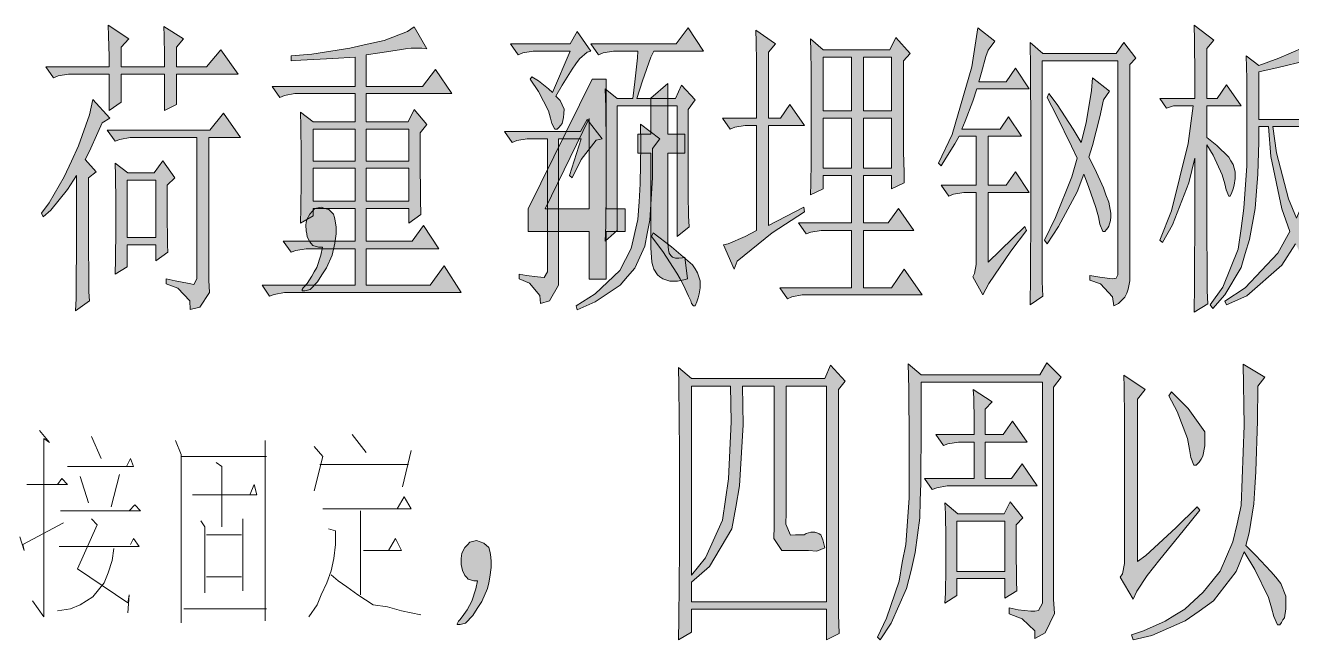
# Model space of a CAD drawing. Header units: millimetres. Extents: x 0 to 414, y 0 to 292.
# Drawn here: x 78.97 to 96.87, y 87.64 to 96.33 of the extents above; entities that cross this region are included whole.
import ezdxf

# ---------------------------------------------------------------- set-up
doc = ezdxf.new("R2010")
doc.units = ezdxf.units.MM

msp = doc.modelspace()

# ---------------------------------------------------------------- hatches: boundary and pattern name
h = msp.add_hatch(color=0)
h.dxf.hatch_style = 2
h.paths.add_polyline_path([(80.158167, 95.119472), (80.158167, 95.634528), (79.66075, 95.634528), (79.583139, 95.634528), (79.4385, 95.609833), (79.371472, 95.585139), (79.265639, 95.740361), (80.158167, 95.740361), (80.158167, 95.885), (80.151111, 96.177806), (80.144056, 96.325972), (80.436861, 96.135472), (80.3275, 96.015528), (80.3275, 95.740361), (80.941333, 95.740361), (80.941333, 95.895583), (80.937806, 96.177806), (80.93075, 96.308333), (81.209444, 96.135472), (81.110667, 96.015528), (81.110667, 95.740361), (81.534, 95.740361), (81.738611, 95.98025), (81.982028, 95.634528), (81.110667, 95.634528), (81.110667, 95.204139), (80.941333, 95.119472), (80.941333, 95.634528), (80.3275, 95.634528), (80.3275, 95.239417)])
h = msp.add_hatch(color=0)
h.paths.add_polyline_path([(82.863972, 93.528444), (82.8675, 93.736583), (82.874556, 94.131694), (82.874556, 94.322194), (82.874556, 94.512694), (82.8675, 94.90075), (82.863972, 95.098306), (83.043889, 94.960722), (83.636556, 94.960722), (83.636556, 95.359361), (82.863972, 95.359361), (82.782833, 95.359361), (82.638194, 95.331139), (82.571167, 95.306444), (82.465333, 95.461667), (83.636556, 95.461667), (83.636556, 95.874417), (83.322583, 95.856778), (82.8675, 95.832083), (82.729917, 95.825028), (82.729917, 95.892056), (83.02625, 95.91675), (83.562472, 96.001417), (83.805889, 96.057861), (84.045778, 96.110778), (84.377389, 96.237778), (84.469111, 96.304806), (84.649028, 95.994361), (84.578472, 96.004944), (84.426778, 96.004944), (84.349167, 95.994361), (84.2645, 95.98025), (83.985806, 95.934389), (83.791778, 95.909694), (83.791778, 95.461667), (84.589056, 95.461667), (84.7725, 95.701556), (85.001806, 95.359361), (83.791778, 95.359361), (83.791778, 94.960722), (84.384444, 94.960722), (84.469111, 95.133583), (84.649028, 94.925444), (84.553778, 94.8055), (84.553778, 94.442139), (84.560833, 93.863583), (84.564361, 93.648389), (84.395028, 93.528444), (84.395028, 93.736583), (83.791778, 93.736583), (83.791778, 93.270917), (84.444417, 93.270917), (84.603167, 93.493167), (84.818361, 93.165083), (83.791778, 93.165083), (83.791778, 92.650028), (84.698417, 92.650028), (84.892444, 92.925194), (85.132333, 92.547722), (82.719333, 92.547722), (82.638194, 92.547722), (82.493556, 92.5195), (82.426528, 92.494806), (82.320694, 92.650028), (83.636556, 92.650028), (83.636556, 93.165083), (83.019194, 93.165083), (82.941583, 93.165083), (82.796944, 93.140389), (82.729917, 93.115694), (82.620556, 93.270917), (83.636556, 93.270917), (83.636556, 93.736583), (83.043889, 93.736583), (83.043889, 93.63075)])
h.paths.add_polyline_path([(83.791778, 94.304556), (83.791778, 93.838889), (84.395028, 93.838889), (84.395028, 94.304556)])
h.paths.add_polyline_path([(83.043889, 94.304556), (83.043889, 93.838889), (83.636556, 93.838889), (83.636556, 94.304556)])
h.paths.add_polyline_path([(83.791778, 94.858417), (83.791778, 94.406861), (84.395028, 94.406861), (84.395028, 94.858417)])
h.paths.add_polyline_path([(83.043889, 94.858417), (83.043889, 94.406861), (83.636556, 94.406861), (83.636556, 94.858417)])
h = msp.add_hatch(color=0)
h.dxf.hatch_style = 2
h.paths.add_polyline_path([(95.673333, 94.636167), (95.673333, 93.69425), (95.680389, 92.572417), (95.687444, 92.388972), (95.493417, 92.269028), (95.500472, 92.657083), (95.504, 93.747167), (95.504, 94.445667), (95.419333, 94.099944), (95.190028, 93.50375), (95.045389, 93.253278), (95.010111, 93.288556), (95.172389, 93.701306), (95.40875, 94.653806), (95.482833, 95.1865), (95.204139, 95.1865), (95.105361, 95.15475), (95.010111, 95.292333), (95.504, 95.292333), (95.504, 95.602778), (95.500472, 96.117833), (95.493417, 96.325972), (95.772111, 96.117833), (95.673333, 95.997889), (95.673333, 95.292333), (95.817972, 95.292333), (95.952028, 95.482833), (96.156639, 95.1865), (95.673333, 95.1865), (95.673333, 94.738472), (95.814444, 94.625583), (95.983778, 94.463306), (96.012, 94.410389), (96.04375, 94.357472), (96.071972, 94.255167), (96.071972, 94.20225), (96.071972, 94.159917), (96.057861, 94.064667), (96.04375, 94.015278), (96.026111, 93.962361), (96.004944, 93.909444), (95.983778, 93.909444), (95.944972, 93.997639), (95.927333, 94.082306), (95.892056, 94.212833), (95.765056, 94.488)])
h = msp.add_hatch(color=0)
h.dxf.hatch_style = 2
h.paths.add_polyline_path([(85.830833, 96.064917), (86.6775, 96.064917), (86.77275, 96.237778), (86.966778, 95.962611), (86.913861, 95.944972), (86.808028, 95.85325), (86.755111, 95.779167), (86.705722, 95.705083), (86.561083, 95.479306), (86.472889, 95.324083), (86.532861, 95.260583), (86.589306, 95.140639), (86.585778, 95.080667), (86.58225, 95.020694), (86.561083, 94.936028), (86.539917, 94.907806), (86.51875, 94.883111), (86.490528, 94.858417), (86.458778, 94.858417), (86.416444, 94.936028), (86.398806, 95.013639), (86.370583, 95.115944), (86.225944, 95.391111), (86.109528, 95.563972), (86.134222, 95.59925), (86.225944, 95.539278), (86.370583, 95.426389), (86.4235, 95.373472), (86.6775, 95.962611), (86.229472, 95.962611), (86.151861, 95.962611), (86.007222, 95.934389), (85.940194, 95.909694)])
h = msp.add_hatch(color=0)
h.dxf.hatch_style = 2
h.paths.add_polyline_path([(87.171389, 93.270917), (87.178444, 93.493167), (87.1855, 94.015278), (87.1855, 94.315139), (87.1855, 94.611472), (87.178444, 95.168861), (87.171389, 95.426389), (87.340722, 95.288806), (87.559444, 95.288806), (87.587667, 95.528694), (87.626472, 95.867361), (87.63, 95.962611), (87.365417, 95.962611), (87.287806, 95.962611), (87.143167, 95.934389), (87.076139, 95.909694), (86.966778, 96.064917), (88.173278, 96.064917), (88.342611, 96.290694), (88.561333, 95.962611), (87.859306, 95.962611), (87.816972, 95.874417), (87.697028, 95.539278), (87.619417, 95.288806), (88.162694, 95.288806), (88.247361, 95.479306), (88.441389, 95.271167), (88.342611, 95.133583), (88.342611, 94.082306), (88.342611, 93.934139), (88.349667, 93.63075), (88.356722, 93.475528), (88.187389, 93.337944), (88.187389, 95.1865), (87.340722, 95.1865), (87.340722, 93.426139)])
h = msp.add_hatch(color=0)
h.dxf.hatch_style = 2
h.paths.add_polyline_path([(89.478556, 93.496694), (89.975972, 93.754222), (89.986556, 93.687194), (89.527944, 93.390861), (89.034056, 92.988694), (88.99525, 92.875806), (88.840028, 93.221528), (88.910583, 93.235639), (89.146944, 93.341472), (89.309222, 93.426139), (89.309222, 94.911333), (89.224556, 94.911333), (89.146944, 94.911333), (89.002306, 94.883111), (88.935278, 94.858417), (88.825917, 95.013639), (89.309222, 95.013639), (89.309222, 95.687444), (89.309222, 95.807389), (89.305694, 96.093139), (89.298639, 96.255417), (89.577333, 96.064917), (89.478556, 95.944972), (89.478556, 95.013639), (89.647889, 95.013639), (89.781944, 95.204139), (89.986556, 94.911333), (89.478556, 94.911333)])
h = msp.add_hatch(color=0)
h.paths.add_polyline_path([(91.387083, 95.825028), (91.387083, 94.685556), (91.387083, 94.537389), (91.394139, 94.244583), (91.397667, 94.099944), (91.21775, 94.01175), (91.21775, 94.20225), (90.819111, 94.20225), (90.819111, 93.531972), (91.168361, 93.531972), (91.316528, 93.736583), (91.531722, 93.426139), (90.819111, 93.426139), (90.819111, 92.61475), (91.21775, 92.61475), (91.397667, 92.875806), (91.651667, 92.512444), (90.035944, 92.512444), (89.954806, 92.512444), (89.810167, 92.48775), (89.746667, 92.459528), (89.637306, 92.61475), (90.649778, 92.61475), (90.649778, 93.426139), (90.300528, 93.426139), (90.222917, 93.426139), (90.078278, 93.401444), (90.01125, 93.37675), (89.901889, 93.531972), (90.649778, 93.531972), (90.649778, 94.20225), (90.251139, 94.20225), (90.251139, 94.01175), (90.071222, 93.927083), (90.078278, 94.089361), (90.081806, 94.39275), (90.081806, 94.530333), (90.081806, 95.581611), (90.081806, 95.687444), (90.078278, 95.962611), (90.071222, 96.135472), (90.251139, 95.98025), (91.193056, 95.98025), (91.277722, 96.153111), (91.482333, 95.927333)])
h.paths.add_polyline_path([(90.251139, 95.874417), (90.251139, 95.115944), (90.649778, 95.115944), (90.649778, 95.874417)])
h.paths.add_polyline_path([(90.819111, 95.874417), (90.819111, 95.115944), (91.21775, 95.115944), (91.21775, 95.874417)])
h.paths.add_polyline_path([(90.819111, 95.013639), (90.819111, 94.304556), (91.21775, 94.304556), (91.21775, 95.013639)])
h.paths.add_polyline_path([(90.251139, 95.013639), (90.251139, 94.304556), (90.649778, 94.304556), (90.649778, 95.013639)])
h = msp.add_hatch(color=0)
h.dxf.hatch_style = 2
h.paths.add_polyline_path([(92.583, 92.978111), (93.101583, 93.479056), (93.126278, 93.426139), (92.904028, 93.133333), (92.593583, 92.674722), (92.508917, 92.512444), (92.364278, 92.769972), (92.388972, 92.815833), (92.413667, 92.942833), (92.413667, 93.031028), (92.413667, 93.962361), (92.318417, 93.962361), (92.237278, 93.962361), (92.092639, 93.937667), (92.025611, 93.909444), (91.919778, 94.064667), (92.413667, 94.064667), (92.413667, 94.756111), (92.173778, 94.756111), (92.110278, 94.650278), (91.986806, 94.445667), (91.919778, 94.339833), (91.880972, 94.375111), (92.075, 94.780806), (92.353694, 95.736833), (92.438361, 96.290694), (92.67825, 96.100194), (92.583, 95.976722), (92.55125, 95.885), (92.48775, 95.659222), (92.448944, 95.528694), (92.837, 95.528694), (92.971056, 95.719194), (93.161556, 95.426389), (92.42425, 95.426389), (92.364278, 95.253528), (92.258444, 94.971306), (92.209056, 94.858417), (92.752333, 94.858417), (92.872278, 95.031278), (93.052194, 94.756111), (92.583, 94.756111), (92.583, 94.064667), (92.837, 94.064667), (92.971056, 94.255167), (93.161556, 93.962361), (92.583, 93.962361)])
h = msp.add_hatch(color=0)
h.paths.add_polyline_path([(97.461917, 94.8055), (97.359611, 94.332778), (97.140889, 93.634278), (97.028, 93.4085), (97.197333, 93.098056), (97.595972, 92.71), (97.825278, 92.632389), (97.825278, 92.561833), (97.715917, 92.554778), (97.588917, 92.448944), (97.571278, 92.353694), (97.401944, 92.477167), (97.080917, 92.914611), (96.929222, 93.235639), (96.731667, 92.93225), (96.241306, 92.501861), (95.952028, 92.371333), (95.927333, 92.42425), (96.216611, 92.61475), (96.675222, 93.105111), (96.844556, 93.4085), (96.731667, 93.729528), (96.579972, 94.470361), (96.544694, 94.893694), (96.410639, 94.893694), (96.410639, 94.6785), (96.393, 94.219889), (96.375361, 93.98), (96.357722, 93.736583), (96.276583, 93.295611), (96.216611, 93.098056), (96.156639, 92.9005), (95.927333, 92.512444), (95.758, 92.321944), (95.722722, 92.371333), (95.899111, 92.621806), (96.114306, 93.161556), (96.156639, 93.450833), (96.198972, 93.740111), (96.241306, 94.336306), (96.241306, 94.643222), (96.241306, 94.950139), (96.237778, 95.574556), (96.230722, 95.895583), (96.410639, 95.758), (96.689333, 95.860306), (97.042111, 96.012), (97.116194, 96.057861), (97.193806, 96.10725), (97.327861, 96.206028), (97.387833, 96.255417), (97.571278, 95.930861), (97.497194, 95.930861), (97.310222, 95.895583), (97.197333, 95.860306), (97.073861, 95.825028), (96.682278, 95.729778), (96.410639, 95.669806), (96.410639, 94.996), (97.282, 94.996), (97.401944, 95.168861), (97.581861, 94.911333)])
h.paths.add_polyline_path([(96.604667, 94.893694), (96.657583, 94.523278), (96.826917, 93.874167), (96.943333, 93.599), (97.052694, 93.860056), (97.222028, 94.505639), (97.282, 94.893694)])
h = msp.add_hatch(color=0)
h.dxf.hatch_style = 2
h.paths.add_polyline_path([(93.175667, 92.374861), (93.179194, 92.780556), (93.18625, 93.729528), (93.18625, 94.272806), (93.18625, 94.816083), (93.179194, 95.722722), (93.175667, 96.082556), (93.355583, 95.927333), (94.39275, 95.927333), (94.502111, 96.082556), (94.671444, 95.860306), (94.586778, 95.772111), (94.586778, 92.769972), (94.586778, 92.71), (94.562083, 92.593583), (94.540917, 92.537139), (94.516222, 92.480694), (94.4245, 92.3925), (94.357472, 92.357222), (94.339833, 92.48775), (94.1705, 92.667667), (94.018806, 92.720583), (94.018806, 92.787611), (94.163444, 92.762917), (94.336306, 92.74175), (94.364528, 92.745278), (94.39275, 92.748806), (94.417444, 92.798194), (94.417444, 92.840528), (94.417444, 95.825028), (93.345, 95.825028), (93.345, 93.062778), (93.345, 92.985167), (93.348528, 92.702944), (93.355583, 92.494806)])
h = msp.add_hatch(color=0)
h.dxf.hatch_style = 2
h.paths.add_polyline_path([(93.44025, 95.359361), (93.556667, 95.204139), (93.785972, 94.858417), (93.898861, 94.667917), (93.965889, 94.946611), (94.0435, 95.401694), (94.057611, 95.585139), (94.2975, 95.394639), (94.212833, 95.271167), (94.159917, 95.031278), (94.057611, 94.625583), (94.008222, 94.463306), (94.092889, 94.2975), (94.212833, 94.029389), (94.248111, 93.927083), (94.286917, 93.824778), (94.318667, 93.669556), (94.315139, 93.616639), (94.311611, 93.563722), (94.290444, 93.486111), (94.272806, 93.461417), (94.255167, 93.436722), (94.230472, 93.4085), (94.205778, 93.4085), (94.163444, 93.514333), (94.142278, 93.616639), (94.103472, 93.747167), (94.001167, 94.047028), (93.934139, 94.219889), (93.838889, 93.969417), (93.577833, 93.479056), (93.415556, 93.235639), (93.380278, 93.288556), (93.5355, 93.606056), (93.764806, 94.184611), (93.838889, 94.445667), (93.761278, 94.618528), (93.549611, 95.048917), (93.415556, 95.306444)])
h = msp.add_hatch(color=0)
h.paths.add_polyline_path([(86.942083, 92.734694), (86.942083, 93.412028), (86.081306, 93.412028), (86.081306, 93.729528), (86.987944, 95.563972), (87.1855, 95.563972), (87.1855, 93.729528), (87.453611, 93.729528), (87.453611, 93.412028), (87.1855, 93.412028), (87.1855, 92.734694)])
h.paths.add_polyline_path([(86.942083, 93.729528), (86.942083, 95.006583), (86.321194, 93.729528)])
h = msp.add_hatch(color=0)
h.dxf.hatch_style = 2
h.paths.add_polyline_path([(88.29675, 93.045139), (88.335556, 92.738222), (88.282639, 92.724111), (88.190917, 92.706472), (88.148583, 92.706472), (88.085083, 92.706472), (87.982778, 92.738222), (87.943972, 92.766444), (87.908694, 92.798194), (87.855778, 92.875806), (87.841667, 92.925194), (87.827556, 92.974583), (87.813444, 93.179194), (87.813444, 93.337944), (87.813444, 94.51975), (87.633528, 94.51975), (87.633528, 94.787861), (87.813444, 94.787861), (87.813444, 95.295861), (88.056861, 95.504), (88.056861, 94.787861), (88.29675, 94.787861), (88.29675, 94.51975), (88.056861, 94.51975), (88.056861, 93.316778), (88.056861, 93.242694), (88.063917, 93.147444), (88.067444, 93.126278), (88.0745, 93.105111), (88.095667, 93.069833), (88.109778, 93.05925), (88.123889, 93.045139), (88.166222, 93.034556), (88.194444, 93.034556), (88.212083, 93.034556), (88.265, 93.038083)])
h = msp.add_hatch(color=0)
h.dxf.hatch_style = 2
h.paths.add_polyline_path([(79.974722, 94.255167), (79.868889, 94.1705), (79.868889, 93.426139), (79.872417, 92.554778), (79.879472, 92.427778), (79.685444, 92.290194), (79.6925, 92.463056), (79.699556, 93.419083), (79.699556, 94.20225), (79.572556, 94.004694), (79.336194, 93.711889), (79.226833, 93.616639), (79.202139, 93.669556), (79.3115, 93.814194), (79.523167, 94.181083), (79.625472, 94.403333), (79.727778, 94.622056), (79.879472, 95.0595), (79.928861, 95.274694), (80.16875, 95.013639), (80.059389, 94.946611), (79.999417, 94.809028), (79.879472, 94.547972), (79.8195, 94.428028)])
h = msp.add_hatch(color=0)
h.dxf.hatch_style = 2
h.paths.add_polyline_path([(80.966028, 92.738222), (81.093028, 92.71), (81.265889, 92.67825), (81.31175, 92.667667), (81.357611, 92.660611), (81.399944, 92.738222), (81.399944, 92.822889), (81.399944, 94.738472), (80.532111, 94.738472), (80.4545, 94.738472), (80.309861, 94.71025), (80.242833, 94.685556), (80.133472, 94.840778), (81.583389, 94.840778), (81.777417, 95.084194), (82.017306, 94.738472), (81.569278, 94.738472), (81.569278, 92.720583), (81.576333, 92.547722), (81.442278, 92.339583), (81.304694, 92.307833), (81.297639, 92.427778), (81.128306, 92.607694), (80.966028, 92.667667)])
h = msp.add_hatch(color=0)
h.dxf.hatch_style = 2
h.paths.add_polyline_path([(85.954306, 92.80525), (86.060139, 92.787611), (86.215361, 92.766444), (86.261222, 92.762917), (86.307083, 92.759389), (86.352944, 92.840528), (86.352944, 92.925194), (86.352944, 94.720833), (86.144806, 94.720833), (86.067194, 94.720833), (85.922556, 94.696139), (85.855528, 94.667917), (85.746167, 94.823139), (86.822139, 94.823139), (86.917389, 94.996), (87.125528, 94.720833), (87.040861, 94.703194), (86.829194, 94.428028), (86.702194, 94.1705), (86.666917, 94.20225), (86.832722, 94.720833), (86.508167, 94.720833), (86.508167, 92.840528), (86.508167, 92.650028), (86.381167, 92.427778), (86.254167, 92.3925), (86.247111, 92.505389), (86.098944, 92.67825), (85.954306, 92.738222)])
h = msp.add_hatch(color=0)
h.dxf.hatch_style = 2
h.paths.add_polyline_path([(87.943972, 94.720833), (87.838139, 94.58325), (87.838139, 94.1705), (87.799333, 93.570778), (87.764056, 93.383806), (87.728778, 93.200361), (87.587667, 92.893444), (87.485361, 92.7735), (87.383056, 92.650028), (87.02675, 92.417194), (86.77275, 92.304306), (86.762167, 92.357222), (87.02675, 92.530083), (87.376, 92.858167), (87.457139, 93.013389), (87.538278, 93.168611), (87.633528, 93.577833), (87.651167, 93.831833), (87.665278, 94.085833), (87.672333, 94.636167), (87.668806, 94.928972)])
h = msp.add_hatch(color=0)
h.paths.add_polyline_path([(80.242833, 92.80525), (80.249889, 93.020444), (80.253417, 93.436722), (80.253417, 93.634278), (80.253417, 93.831833), (80.249889, 94.20225), (80.242833, 94.375111), (80.42275, 94.237528), (80.796694, 94.237528), (80.916639, 94.410389), (81.085972, 94.1705), (80.980139, 94.064667), (80.980139, 93.69425), (80.983667, 93.221528), (80.990722, 93.115694), (80.821389, 92.99575), (80.821389, 93.221528), (80.412167, 93.221528), (80.412167, 92.911083)])
h.paths.add_polyline_path([(80.412167, 94.135222), (80.412167, 93.323833), (80.821389, 93.323833), (80.821389, 94.135222)])
h = msp.add_hatch(color=0)
h.dxf.hatch_style = 2
h.paths.add_polyline_path([(83.058, 92.840528), (83.093278, 92.9005), (83.149722, 93.073361), (83.174417, 93.18625), (83.117972, 93.18625), (83.040361, 93.210944), (83.015667, 93.239167), (82.9945, 93.263861), (82.959222, 93.334417), (82.952167, 93.37675), (82.941583, 93.419083), (82.938056, 93.500222), (82.945111, 93.539028), (82.952167, 93.577833), (82.9945, 93.655444), (83.029778, 93.69425), (83.065056, 93.733056), (83.156778, 93.754222), (83.209694, 93.736583), (83.266139, 93.718944), (83.329639, 93.655444), (83.34375, 93.609583), (83.354333, 93.560194), (83.368444, 93.472), (83.368444, 93.426139), (83.368444, 93.37675), (83.350806, 93.242694), (83.329639, 93.158028), (83.312, 93.076889), (83.230861, 92.896972), (83.167361, 92.798194), (83.103861, 92.695889), (83.001556, 92.590056), (82.96275, 92.579472), (82.923944, 92.572417), (82.885139, 92.572417), (82.885139, 92.590056), (82.902778, 92.61475), (82.920417, 92.632389), (82.955694, 92.674722), (83.02625, 92.780556)])
h = msp.add_hatch(color=0)
h.dxf.hatch_style = 2
h.paths.add_polyline_path([(87.848722, 93.390861), (88.109778, 93.193306), (88.406111, 92.939306), (88.441389, 92.882861), (88.476667, 92.826417), (88.511944, 92.71), (88.511944, 92.650028), (88.511944, 92.61475), (88.497833, 92.526556), (88.483722, 92.470111), (88.466083, 92.413667), (88.441389, 92.357222), (88.427278, 92.357222), (88.416694, 92.357222), (88.392, 92.3925), (88.381417, 92.427778), (88.349667, 92.494806), (88.275583, 92.650028), (88.229722, 92.738222), (88.183861, 92.822889), (87.982778, 93.126278), (87.824028, 93.341472)])
h = msp.add_hatch(color=0)
h.paths.add_polyline_path([(90.466333, 88.430806), (90.466333, 88.346139), (90.469861, 87.993361), (90.476917, 87.72525), (90.297, 87.637056), (90.297, 88.067444), (88.388472, 88.067444), (88.388472, 87.742889), (88.205028, 87.637056), (88.212083, 87.929861), (88.219139, 88.914111), (88.219139, 89.605556), (88.219139, 90.293472), (88.212083, 91.235389), (88.205028, 91.485861), (88.388472, 91.330639), (90.272306, 91.330639), (90.356972, 91.521139), (90.561583, 91.295361), (90.466333, 91.175417)])
h.paths.add_polyline_path([(89.111667, 91.224806), (89.118722, 90.674472), (89.069333, 89.813694), (89.016417, 89.510306), (88.959972, 89.203389), (88.646, 88.670694), (88.388472, 88.448444), (88.388472, 88.173278), (90.297, 88.173278), (90.297, 91.224806), (89.729028, 91.224806), (89.729028, 89.432694), (89.721972, 89.270417), (89.789, 89.115194), (89.859556, 89.12225), (89.983028, 89.12225), (90.01125, 89.139889), (90.078278, 89.157528), (90.113556, 89.157528), (90.131194, 89.157528), (90.173528, 89.143417), (90.194694, 89.132833), (90.215861, 89.118722), (90.247611, 89.048167), (90.258194, 88.991722), (90.272306, 88.935278), (90.162944, 88.889417), (90.043, 88.896472), (89.789, 88.896472), (89.669056, 88.896472), (89.552639, 89.069333), (89.559694, 89.242194), (89.559694, 91.224806)])
h.paths.add_polyline_path([(88.388472, 91.224806), (88.388472, 88.55075), (88.586028, 88.794167), (88.829444, 89.326861), (88.871778, 89.619667), (88.914111, 89.912472), (88.949389, 90.716806), (88.942333, 91.224806)])
h = msp.add_hatch(color=0)
h.dxf.hatch_style = 2
h.paths.add_polyline_path([(91.020194, 87.672333), (91.147194, 87.940444), (91.323583, 88.466083), (91.369444, 88.727139), (91.418833, 88.984667), (91.468222, 89.640833), (91.468222, 90.035944), (91.468222, 90.434583), (91.461167, 91.186), (91.454111, 91.538778), (91.637556, 91.383556), (93.31325, 91.383556), (93.412028, 91.552889), (93.616639, 91.348278), (93.507278, 91.207167), (93.507278, 88.208556), (93.521389, 88.007472), (93.387333, 87.732306), (93.242694, 87.654694), (93.242694, 87.760528), (93.062778, 87.933389), (92.879333, 88.000417), (92.879333, 88.088611), (93.006333, 88.060389), (93.18625, 88.039222), (93.242694, 88.04275), (93.295611, 88.049806), (93.352056, 88.155639), (93.352056, 88.257944), (93.352056, 91.277722), (91.637556, 91.277722), (91.637556, 90.685056), (91.6305, 89.845444), (91.623444, 89.605556), (91.616389, 89.362139), (91.552889, 88.86825), (91.492917, 88.61425), (91.429417, 88.36025), (91.214222, 87.869889), (91.055472, 87.637056)])
h = msp.add_hatch(color=0)
h.dxf.hatch_style = 2
h.paths.add_polyline_path([(96.188389, 91.53525), (96.491778, 91.348278), (96.393, 91.224806), (96.389472, 90.734444), (96.368306, 90.014778), (96.350667, 89.785472), (96.336556, 89.556167), (96.273056, 89.146944), (96.223667, 88.967028), (96.364778, 88.829444), (96.576444, 88.603667), (96.647, 88.519), (96.721083, 88.430806), (96.791639, 88.254417), (96.791639, 88.166222), (96.791639, 88.0745), (96.770472, 87.9475), (96.749306, 87.91575), (96.728139, 87.880472), (96.703444, 87.845194), (96.671694, 87.845194), (96.618778, 87.965139), (96.587028, 88.088611), (96.544694, 88.23325), (96.350667, 88.631889), (96.2025, 88.878833), (96.086083, 88.603667), (95.768583, 88.187389), (95.5675, 88.04275), (95.366417, 87.901639), (94.897222, 87.697028), (94.632639, 87.637056), (94.607944, 87.707611), (94.777278, 87.760528), (95.084194, 87.898111), (95.221778, 87.982778), (95.362889, 88.070972), (95.620417, 88.307333), (95.743889, 88.459028), (95.863833, 88.607194), (96.040222, 89.019944), (96.100194, 89.277472), (96.156639, 89.535), (96.2025, 90.667417)])
h = msp.add_hatch(color=0)
h.dxf.hatch_style = 2
h.paths.add_polyline_path([(94.692611, 88.74125), (94.812556, 88.829444), (95.235889, 89.2175), (95.53575, 89.517361), (95.574556, 89.467972), (95.338194, 89.175167), (95.010111, 88.769472), (94.921917, 88.656583), (94.830194, 88.543694), (94.685556, 88.321444), (94.632639, 88.208556), (94.449194, 88.519), (94.480944, 88.568389), (94.509167, 88.716556), (94.509167, 88.811806), (94.509167, 90.51925), (94.509167, 90.776778), (94.505639, 91.210694), (94.498583, 91.380028), (94.801972, 91.175417), (94.692611, 91.037833)])
h = msp.add_hatch(color=0)
h.dxf.hatch_style = 2
h.paths.add_polyline_path([(92.385444, 90.536889), (92.385444, 90.734444), (92.378389, 91.055472), (92.371333, 91.175417), (92.639444, 91.002556), (92.540667, 90.896722), (92.540667, 90.536889), (92.794667, 90.536889), (92.928722, 90.727389), (93.133333, 90.431056), (92.540667, 90.431056), (92.540667, 89.916), (92.914611, 89.916), (93.062778, 90.124139), (93.277972, 89.813694), (92.082056, 89.813694), (92.004444, 89.813694), (91.859806, 89.785472), (91.792778, 89.760778), (91.683417, 89.916), (92.385444, 89.916), (92.385444, 90.431056), (92.240806, 90.431056), (92.163194, 90.431056), (92.015028, 90.406361), (91.951528, 90.381667), (91.842167, 90.536889)])
h = msp.add_hatch(color=0)
h.dxf.hatch_style = 2
h.paths.add_polyline_path([(95.175917, 91.140139), (95.40875, 90.907306), (95.645111, 90.575694), (95.645111, 90.476917), (95.645111, 90.378139), (95.616889, 90.2335), (95.592194, 90.191167), (95.563972, 90.148833), (95.525167, 90.1065), (95.511056, 90.1065), (95.489889, 90.1065), (95.447556, 90.215861), (95.429917, 90.32875), (95.398167, 90.483972), (95.253528, 90.864972), (95.137111, 91.087222)])
h = msp.add_hatch(color=0)
h.paths.add_polyline_path([(91.972694, 88.155639), (91.97975, 88.293222), (91.986806, 88.642472), (91.986806, 88.854139), (91.986806, 89.065806), (91.97975, 89.422111), (91.972694, 89.570278), (92.156139, 89.415056), (92.808778, 89.415056), (92.893444, 89.587917), (93.073361, 89.362139), (92.978111, 89.259833), (92.978111, 88.93175), (92.981639, 88.466083), (92.988694, 88.3285), (92.819361, 88.226194), (92.819361, 88.501361), (92.142028, 88.501361), (92.142028, 88.261472)])
h.paths.add_polyline_path([(92.142028, 89.31275), (92.142028, 88.603667), (92.819361, 88.603667), (92.819361, 89.31275)])
h = msp.add_hatch(color=0)
h.dxf.hatch_style = 2
h.paths.add_polyline_path([(85.252278, 88.120361), (85.284028, 88.183861), (85.340472, 88.356722), (85.365167, 88.469611), (85.31225, 88.469611), (85.234639, 88.494306), (85.209944, 88.519), (85.18525, 88.543694), (85.1535, 88.61425), (85.142917, 88.656583), (85.135861, 88.698917), (85.132333, 88.783583), (85.139389, 88.822389), (85.142917, 88.861194), (85.18525, 88.938806), (85.224056, 88.977611), (85.259333, 89.016417), (85.351056, 89.037583), (85.403972, 89.019944), (85.456889, 89.002306), (85.523917, 88.938806), (85.538028, 88.889417), (85.548611, 88.843556), (85.559194, 88.751833), (85.559194, 88.7095), (85.559194, 88.656583), (85.541556, 88.522528), (85.523917, 88.441389), (85.506278, 88.36025), (85.425139, 88.176806), (85.361639, 88.078028), (85.298139, 87.97925), (85.195833, 87.869889), (85.157028, 87.862833), (85.118222, 87.85225), (85.079417, 87.85225), (85.079417, 87.862833), (85.097056, 87.898111), (85.114694, 87.91575), (85.149972, 87.958083), (85.220528, 88.060389)])

# ---------------------------------------------------------------- linework, layer by layer
at = {"color": 0, "lineweight": 0}
for points in [[(80.158167, 95.119472), (80.158167, 95.634528), (79.66075, 95.634528), (79.583139, 95.634528), (79.4385, 95.609833), (79.371472, 95.585139), (79.265639, 95.740361), (80.158167, 95.740361), (80.158167, 95.885), (80.151111, 96.177806), (80.144056, 96.325972), (80.436861, 96.135472), (80.3275, 96.015528), (80.3275, 95.740361), (80.941333, 95.740361), (80.941333, 95.895583), (80.937806, 96.177806), (80.93075, 96.308333), (81.209444, 96.135472), (81.110667, 96.015528), (81.110667, 95.740361), (81.534, 95.740361), (81.738611, 95.98025), (81.982028, 95.634528), (81.110667, 95.634528), (81.110667, 95.204139), (80.941333, 95.119472), (80.941333, 95.634528), (80.3275, 95.634528), (80.3275, 95.239417)], [(82.863972, 93.528444), (82.8675, 93.736583), (82.874556, 94.131694), (82.874556, 94.322194), (82.874556, 94.512694), (82.8675, 94.90075), (82.863972, 95.098306), (83.043889, 94.960722), (83.636556, 94.960722), (83.636556, 95.359361), (82.863972, 95.359361), (82.782833, 95.359361), (82.638194, 95.331139), (82.571167, 95.306444), (82.465333, 95.461667), (83.636556, 95.461667), (83.636556, 95.874417), (83.322583, 95.856778), (82.8675, 95.832083), (82.729917, 95.825028), (82.729917, 95.892056), (83.02625, 95.91675), (83.562472, 96.001417), (83.805889, 96.057861), (84.045778, 96.110778), (84.377389, 96.237778), (84.469111, 96.304806), (84.649028, 95.994361), (84.578472, 96.004944), (84.426778, 96.004944), (84.349167, 95.994361), (84.2645, 95.98025), (83.985806, 95.934389), (83.791778, 95.909694), (83.791778, 95.461667), (84.589056, 95.461667), (84.7725, 95.701556), (85.001806, 95.359361), (83.791778, 95.359361), (83.791778, 94.960722), (84.384444, 94.960722), (84.469111, 95.133583), (84.649028, 94.925444), (84.553778, 94.8055), (84.553778, 94.442139), (84.560833, 93.863583), (84.564361, 93.648389), (84.395028, 93.528444), (84.395028, 93.736583), (83.791778, 93.736583), (83.791778, 93.270917), (84.444417, 93.270917), (84.603167, 93.493167), (84.818361, 93.165083), (83.791778, 93.165083), (83.791778, 92.650028), (84.698417, 92.650028), (84.892444, 92.925194), (85.132333, 92.547722), (82.719333, 92.547722), (82.638194, 92.547722), (82.493556, 92.5195), (82.426528, 92.494806), (82.320694, 92.650028), (83.636556, 92.650028), (83.636556, 93.165083), (83.019194, 93.165083), (82.941583, 93.165083), (82.796944, 93.140389), (82.729917, 93.115694), (82.620556, 93.270917), (83.636556, 93.270917), (83.636556, 93.736583), (83.043889, 93.736583), (83.043889, 93.63075)], [(95.673333, 94.636167), (95.673333, 93.69425), (95.680389, 92.572417), (95.687444, 92.388972), (95.493417, 92.269028), (95.500472, 92.657083), (95.504, 93.747167), (95.504, 94.445667), (95.419333, 94.099944), (95.190028, 93.50375), (95.045389, 93.253278), (95.010111, 93.288556), (95.172389, 93.701306), (95.40875, 94.653806), (95.482833, 95.1865), (95.204139, 95.1865), (95.105361, 95.15475), (95.010111, 95.292333), (95.504, 95.292333), (95.504, 95.602778), (95.500472, 96.117833), (95.493417, 96.325972), (95.772111, 96.117833), (95.673333, 95.997889), (95.673333, 95.292333), (95.817972, 95.292333), (95.952028, 95.482833), (96.156639, 95.1865), (95.673333, 95.1865), (95.673333, 94.738472), (95.814444, 94.625583), (95.983778, 94.463306), (96.012, 94.410389), (96.04375, 94.357472), (96.071972, 94.255167), (96.071972, 94.20225), (96.071972, 94.159917), (96.057861, 94.064667), (96.04375, 94.015278), (96.026111, 93.962361), (96.004944, 93.909444), (95.983778, 93.909444), (95.944972, 93.997639), (95.927333, 94.082306), (95.892056, 94.212833), (95.765056, 94.488)], [(85.830833, 96.064917), (86.6775, 96.064917), (86.77275, 96.237778), (86.966778, 95.962611), (86.913861, 95.944972), (86.808028, 95.85325), (86.755111, 95.779167), (86.705722, 95.705083), (86.561083, 95.479306), (86.472889, 95.324083), (86.532861, 95.260583), (86.589306, 95.140639), (86.585778, 95.080667), (86.58225, 95.020694), (86.561083, 94.936028), (86.539917, 94.907806), (86.51875, 94.883111), (86.490528, 94.858417), (86.458778, 94.858417), (86.416444, 94.936028), (86.398806, 95.013639), (86.370583, 95.115944), (86.225944, 95.391111), (86.109528, 95.563972), (86.134222, 95.59925), (86.225944, 95.539278), (86.370583, 95.426389), (86.4235, 95.373472), (86.6775, 95.962611), (86.229472, 95.962611), (86.151861, 95.962611), (86.007222, 95.934389), (85.940194, 95.909694)], [(87.171389, 93.270917), (87.178444, 93.493167), (87.1855, 94.015278), (87.1855, 94.315139), (87.1855, 94.611472), (87.178444, 95.168861), (87.171389, 95.426389), (87.340722, 95.288806), (87.559444, 95.288806), (87.587667, 95.528694), (87.626472, 95.867361), (87.63, 95.962611), (87.365417, 95.962611), (87.287806, 95.962611), (87.143167, 95.934389), (87.076139, 95.909694), (86.966778, 96.064917), (88.173278, 96.064917), (88.342611, 96.290694), (88.561333, 95.962611), (87.859306, 95.962611), (87.816972, 95.874417), (87.697028, 95.539278), (87.619417, 95.288806), (88.162694, 95.288806), (88.247361, 95.479306), (88.441389, 95.271167), (88.342611, 95.133583), (88.342611, 94.082306), (88.342611, 93.934139), (88.349667, 93.63075), (88.356722, 93.475528), (88.187389, 93.337944), (88.187389, 95.1865), (87.340722, 95.1865), (87.340722, 93.426139)], [(89.478556, 93.496694), (89.975972, 93.754222), (89.986556, 93.687194), (89.527944, 93.390861), (89.034056, 92.988694), (88.99525, 92.875806), (88.840028, 93.221528), (88.910583, 93.235639), (89.146944, 93.341472), (89.309222, 93.426139), (89.309222, 94.911333), (89.224556, 94.911333), (89.146944, 94.911333), (89.002306, 94.883111), (88.935278, 94.858417), (88.825917, 95.013639), (89.309222, 95.013639), (89.309222, 95.687444), (89.309222, 95.807389), (89.305694, 96.093139), (89.298639, 96.255417), (89.577333, 96.064917), (89.478556, 95.944972), (89.478556, 95.013639), (89.647889, 95.013639), (89.781944, 95.204139), (89.986556, 94.911333), (89.478556, 94.911333)], [(91.387083, 95.825028), (91.387083, 94.685556), (91.387083, 94.537389), (91.394139, 94.244583), (91.397667, 94.099944), (91.21775, 94.01175), (91.21775, 94.20225), (90.819111, 94.20225), (90.819111, 93.531972), (91.168361, 93.531972), (91.316528, 93.736583), (91.531722, 93.426139), (90.819111, 93.426139), (90.819111, 92.61475), (91.21775, 92.61475), (91.397667, 92.875806), (91.651667, 92.512444), (90.035944, 92.512444), (89.954806, 92.512444), (89.810167, 92.48775), (89.746667, 92.459528), (89.637306, 92.61475), (90.649778, 92.61475), (90.649778, 93.426139), (90.300528, 93.426139), (90.222917, 93.426139), (90.078278, 93.401444), (90.01125, 93.37675), (89.901889, 93.531972), (90.649778, 93.531972), (90.649778, 94.20225), (90.251139, 94.20225), (90.251139, 94.01175), (90.071222, 93.927083), (90.078278, 94.089361), (90.081806, 94.39275), (90.081806, 94.530333), (90.081806, 95.581611), (90.081806, 95.687444), (90.078278, 95.962611), (90.071222, 96.135472), (90.251139, 95.98025), (91.193056, 95.98025), (91.277722, 96.153111), (91.482333, 95.927333)], [(92.583, 92.978111), (93.101583, 93.479056), (93.126278, 93.426139), (92.904028, 93.133333), (92.593583, 92.674722), (92.508917, 92.512444), (92.364278, 92.769972), (92.388972, 92.815833), (92.413667, 92.942833), (92.413667, 93.031028), (92.413667, 93.962361), (92.318417, 93.962361), (92.237278, 93.962361), (92.092639, 93.937667), (92.025611, 93.909444), (91.919778, 94.064667), (92.413667, 94.064667), (92.413667, 94.756111), (92.173778, 94.756111), (92.110278, 94.650278), (91.986806, 94.445667), (91.919778, 94.339833), (91.880972, 94.375111), (92.075, 94.780806), (92.353694, 95.736833), (92.438361, 96.290694), (92.67825, 96.100194), (92.583, 95.976722), (92.55125, 95.885), (92.48775, 95.659222), (92.448944, 95.528694), (92.837, 95.528694), (92.971056, 95.719194), (93.161556, 95.426389), (92.42425, 95.426389), (92.364278, 95.253528), (92.258444, 94.971306), (92.209056, 94.858417), (92.752333, 94.858417), (92.872278, 95.031278), (93.052194, 94.756111), (92.583, 94.756111), (92.583, 94.064667), (92.837, 94.064667), (92.971056, 94.255167), (93.161556, 93.962361), (92.583, 93.962361)], [(93.175667, 92.374861), (93.179194, 92.780556), (93.18625, 93.729528), (93.18625, 94.272806), (93.18625, 94.816083), (93.179194, 95.722722), (93.175667, 96.082556), (93.355583, 95.927333), (94.39275, 95.927333), (94.502111, 96.082556), (94.671444, 95.860306), (94.586778, 95.772111), (94.586778, 92.769972), (94.586778, 92.71), (94.562083, 92.593583), (94.540917, 92.537139), (94.516222, 92.480694), (94.4245, 92.3925), (94.357472, 92.357222), (94.339833, 92.48775), (94.1705, 92.667667), (94.018806, 92.720583), (94.018806, 92.787611), (94.163444, 92.762917), (94.336306, 92.74175), (94.364528, 92.745278), (94.39275, 92.748806), (94.417444, 92.798194), (94.417444, 92.840528), (94.417444, 95.825028), (93.345, 95.825028), (93.345, 93.062778), (93.345, 92.985167), (93.348528, 92.702944), (93.355583, 92.494806)], [(90.251139, 95.874417), (90.251139, 95.115944), (90.649778, 95.115944), (90.649778, 95.874417)], [(90.819111, 95.874417), (90.819111, 95.115944), (91.21775, 95.115944), (91.21775, 95.874417)], [(93.44025, 95.359361), (93.556667, 95.204139), (93.785972, 94.858417), (93.898861, 94.667917), (93.965889, 94.946611), (94.0435, 95.401694), (94.057611, 95.585139), (94.2975, 95.394639), (94.212833, 95.271167), (94.159917, 95.031278), (94.057611, 94.625583), (94.008222, 94.463306), (94.092889, 94.2975), (94.212833, 94.029389), (94.248111, 93.927083), (94.286917, 93.824778), (94.318667, 93.669556), (94.315139, 93.616639), (94.311611, 93.563722), (94.290444, 93.486111), (94.272806, 93.461417), (94.255167, 93.436722), (94.230472, 93.4085), (94.205778, 93.4085), (94.163444, 93.514333), (94.142278, 93.616639), (94.103472, 93.747167), (94.001167, 94.047028), (93.934139, 94.219889), (93.838889, 93.969417), (93.577833, 93.479056), (93.415556, 93.235639), (93.380278, 93.288556), (93.5355, 93.606056), (93.764806, 94.184611), (93.838889, 94.445667), (93.761278, 94.618528), (93.549611, 95.048917), (93.415556, 95.306444)], [(86.942083, 92.734694), (86.942083, 93.412028), (86.081306, 93.412028), (86.081306, 93.729528), (86.987944, 95.563972), (87.1855, 95.563972), (87.1855, 93.729528), (87.453611, 93.729528), (87.453611, 93.412028), (87.1855, 93.412028), (87.1855, 92.734694)], [(88.29675, 93.045139), (88.335556, 92.738222), (88.282639, 92.724111), (88.190917, 92.706472), (88.148583, 92.706472), (88.085083, 92.706472), (87.982778, 92.738222), (87.943972, 92.766444), (87.908694, 92.798194), (87.855778, 92.875806), (87.841667, 92.925194), (87.827556, 92.974583), (87.813444, 93.179194), (87.813444, 93.337944), (87.813444, 94.51975), (87.633528, 94.51975), (87.633528, 94.787861), (87.813444, 94.787861), (87.813444, 95.295861), (88.056861, 95.504), (88.056861, 94.787861), (88.29675, 94.787861), (88.29675, 94.51975), (88.056861, 94.51975), (88.056861, 93.316778), (88.056861, 93.242694), (88.063917, 93.147444), (88.067444, 93.126278), (88.0745, 93.105111), (88.095667, 93.069833), (88.109778, 93.05925), (88.123889, 93.045139), (88.166222, 93.034556), (88.194444, 93.034556), (88.212083, 93.034556), (88.265, 93.038083)], [(79.974722, 94.255167), (79.868889, 94.1705), (79.868889, 93.426139), (79.872417, 92.554778), (79.879472, 92.427778), (79.685444, 92.290194), (79.6925, 92.463056), (79.699556, 93.419083), (79.699556, 94.20225), (79.572556, 94.004694), (79.336194, 93.711889), (79.226833, 93.616639), (79.202139, 93.669556), (79.3115, 93.814194), (79.523167, 94.181083), (79.625472, 94.403333), (79.727778, 94.622056), (79.879472, 95.0595), (79.928861, 95.274694), (80.16875, 95.013639), (80.059389, 94.946611), (79.999417, 94.809028), (79.879472, 94.547972), (79.8195, 94.428028)], [(80.966028, 92.738222), (81.093028, 92.71), (81.265889, 92.67825), (81.31175, 92.667667), (81.357611, 92.660611), (81.399944, 92.738222), (81.399944, 92.822889), (81.399944, 94.738472), (80.532111, 94.738472), (80.4545, 94.738472), (80.309861, 94.71025), (80.242833, 94.685556), (80.133472, 94.840778), (81.583389, 94.840778), (81.777417, 95.084194), (82.017306, 94.738472), (81.569278, 94.738472), (81.569278, 92.720583), (81.576333, 92.547722), (81.442278, 92.339583), (81.304694, 92.307833), (81.297639, 92.427778), (81.128306, 92.607694), (80.966028, 92.667667)], [(85.954306, 92.80525), (86.060139, 92.787611), (86.215361, 92.766444), (86.261222, 92.762917), (86.307083, 92.759389), (86.352944, 92.840528), (86.352944, 92.925194), (86.352944, 94.720833), (86.144806, 94.720833), (86.067194, 94.720833), (85.922556, 94.696139), (85.855528, 94.667917), (85.746167, 94.823139), (86.822139, 94.823139), (86.917389, 94.996), (87.125528, 94.720833), (87.040861, 94.703194), (86.829194, 94.428028), (86.702194, 94.1705), (86.666917, 94.20225), (86.832722, 94.720833), (86.508167, 94.720833), (86.508167, 92.840528), (86.508167, 92.650028), (86.381167, 92.427778), (86.254167, 92.3925), (86.247111, 92.505389), (86.098944, 92.67825), (85.954306, 92.738222)], [(86.942083, 93.729528), (86.942083, 95.006583), (86.321194, 93.729528)], [(87.943972, 94.720833), (87.838139, 94.58325), (87.838139, 94.1705), (87.799333, 93.570778), (87.764056, 93.383806), (87.728778, 93.200361), (87.587667, 92.893444), (87.485361, 92.7735), (87.383056, 92.650028), (87.02675, 92.417194), (86.77275, 92.304306), (86.762167, 92.357222), (87.02675, 92.530083), (87.376, 92.858167), (87.457139, 93.013389), (87.538278, 93.168611), (87.633528, 93.577833), (87.651167, 93.831833), (87.665278, 94.085833), (87.672333, 94.636167), (87.668806, 94.928972)], [(90.251139, 95.013639), (90.251139, 94.304556), (90.649778, 94.304556), (90.649778, 95.013639)], [(90.819111, 95.013639), (90.819111, 94.304556), (91.21775, 94.304556), (91.21775, 95.013639)], [(96.604667, 94.893694), (96.657583, 94.523278), (96.826917, 93.874167), (96.943333, 93.599), (97.052694, 93.860056), (97.222028, 94.505639), (97.282, 94.893694)], [(83.043889, 94.858417), (83.043889, 94.406861), (83.636556, 94.406861), (83.636556, 94.858417)], [(83.791778, 94.858417), (83.791778, 94.406861), (84.395028, 94.406861), (84.395028, 94.858417)], [(80.242833, 92.80525), (80.249889, 93.020444), (80.253417, 93.436722), (80.253417, 93.634278), (80.253417, 93.831833), (80.249889, 94.20225), (80.242833, 94.375111), (80.42275, 94.237528), (80.796694, 94.237528), (80.916639, 94.410389), (81.085972, 94.1705), (80.980139, 94.064667), (80.980139, 93.69425), (80.983667, 93.221528), (80.990722, 93.115694), (80.821389, 92.99575), (80.821389, 93.221528), (80.412167, 93.221528), (80.412167, 92.911083)], [(83.043889, 94.304556), (83.043889, 93.838889), (83.636556, 93.838889), (83.636556, 94.304556)], [(83.791778, 94.304556), (83.791778, 93.838889), (84.395028, 93.838889), (84.395028, 94.304556)], [(80.412167, 94.135222), (80.412167, 93.323833), (80.821389, 93.323833), (80.821389, 94.135222)], [(83.058, 92.840528), (83.093278, 92.9005), (83.149722, 93.073361), (83.174417, 93.18625), (83.117972, 93.18625), (83.040361, 93.210944), (83.015667, 93.239167), (82.9945, 93.263861), (82.959222, 93.334417), (82.952167, 93.37675), (82.941583, 93.419083), (82.938056, 93.500222), (82.945111, 93.539028), (82.952167, 93.577833), (82.9945, 93.655444), (83.029778, 93.69425), (83.065056, 93.733056), (83.156778, 93.754222), (83.209694, 93.736583), (83.266139, 93.718944), (83.329639, 93.655444), (83.34375, 93.609583), (83.354333, 93.560194), (83.368444, 93.472), (83.368444, 93.426139), (83.368444, 93.37675), (83.350806, 93.242694), (83.329639, 93.158028), (83.312, 93.076889), (83.230861, 92.896972), (83.167361, 92.798194), (83.103861, 92.695889), (83.001556, 92.590056), (82.96275, 92.579472), (82.923944, 92.572417), (82.885139, 92.572417), (82.885139, 92.590056), (82.902778, 92.61475), (82.920417, 92.632389), (82.955694, 92.674722), (83.02625, 92.780556)], [(87.848722, 93.390861), (88.109778, 93.193306), (88.406111, 92.939306), (88.441389, 92.882861), (88.476667, 92.826417), (88.511944, 92.71), (88.511944, 92.650028), (88.511944, 92.61475), (88.497833, 92.526556), (88.483722, 92.470111), (88.466083, 92.413667), (88.441389, 92.357222), (88.427278, 92.357222), (88.416694, 92.357222), (88.392, 92.3925), (88.381417, 92.427778), (88.349667, 92.494806), (88.275583, 92.650028), (88.229722, 92.738222), (88.183861, 92.822889), (87.982778, 93.126278), (87.824028, 93.341472)], [(90.466333, 88.430806), (90.466333, 88.346139), (90.469861, 87.993361), (90.476917, 87.72525), (90.297, 87.637056), (90.297, 88.067444), (88.388472, 88.067444), (88.388472, 87.742889), (88.205028, 87.637056), (88.212083, 87.929861), (88.219139, 88.914111), (88.219139, 89.605556), (88.219139, 90.293472), (88.212083, 91.235389), (88.205028, 91.485861), (88.388472, 91.330639), (90.272306, 91.330639), (90.356972, 91.521139), (90.561583, 91.295361), (90.466333, 91.175417)], [(91.020194, 87.672333), (91.147194, 87.940444), (91.323583, 88.466083), (91.369444, 88.727139), (91.418833, 88.984667), (91.468222, 89.640833), (91.468222, 90.035944), (91.468222, 90.434583), (91.461167, 91.186), (91.454111, 91.538778), (91.637556, 91.383556), (93.31325, 91.383556), (93.412028, 91.552889), (93.616639, 91.348278), (93.507278, 91.207167), (93.507278, 88.208556), (93.521389, 88.007472), (93.387333, 87.732306), (93.242694, 87.654694), (93.242694, 87.760528), (93.062778, 87.933389), (92.879333, 88.000417), (92.879333, 88.088611), (93.006333, 88.060389), (93.18625, 88.039222), (93.242694, 88.04275), (93.295611, 88.049806), (93.352056, 88.155639), (93.352056, 88.257944), (93.352056, 91.277722), (91.637556, 91.277722), (91.637556, 90.685056), (91.6305, 89.845444), (91.623444, 89.605556), (91.616389, 89.362139), (91.552889, 88.86825), (91.492917, 88.61425), (91.429417, 88.36025), (91.214222, 87.869889), (91.055472, 87.637056)], [(96.188389, 91.53525), (96.491778, 91.348278), (96.393, 91.224806), (96.389472, 90.734444), (96.368306, 90.014778), (96.350667, 89.785472), (96.336556, 89.556167), (96.273056, 89.146944), (96.223667, 88.967028), (96.364778, 88.829444), (96.576444, 88.603667), (96.647, 88.519), (96.721083, 88.430806), (96.791639, 88.254417), (96.791639, 88.166222), (96.791639, 88.0745), (96.770472, 87.9475), (96.749306, 87.91575), (96.728139, 87.880472), (96.703444, 87.845194), (96.671694, 87.845194), (96.618778, 87.965139), (96.587028, 88.088611), (96.544694, 88.23325), (96.350667, 88.631889), (96.2025, 88.878833), (96.086083, 88.603667), (95.768583, 88.187389), (95.5675, 88.04275), (95.366417, 87.901639), (94.897222, 87.697028), (94.632639, 87.637056), (94.607944, 87.707611), (94.777278, 87.760528), (95.084194, 87.898111), (95.221778, 87.982778), (95.362889, 88.070972), (95.620417, 88.307333), (95.743889, 88.459028), (95.863833, 88.607194), (96.040222, 89.019944), (96.100194, 89.277472), (96.156639, 89.535), (96.2025, 90.667417)], [(94.692611, 88.74125), (94.812556, 88.829444), (95.235889, 89.2175), (95.53575, 89.517361), (95.574556, 89.467972), (95.338194, 89.175167), (95.010111, 88.769472), (94.921917, 88.656583), (94.830194, 88.543694), (94.685556, 88.321444), (94.632639, 88.208556), (94.449194, 88.519), (94.480944, 88.568389), (94.509167, 88.716556), (94.509167, 88.811806), (94.509167, 90.51925), (94.509167, 90.776778), (94.505639, 91.210694), (94.498583, 91.380028), (94.801972, 91.175417), (94.692611, 91.037833)], [(89.111667, 91.224806), (89.118722, 90.674472), (89.069333, 89.813694), (89.016417, 89.510306), (88.959972, 89.203389), (88.646, 88.670694), (88.388472, 88.448444), (88.388472, 88.173278), (90.297, 88.173278), (90.297, 91.224806), (89.729028, 91.224806), (89.729028, 89.432694), (89.721972, 89.270417), (89.789, 89.115194), (89.859556, 89.12225), (89.983028, 89.12225), (90.01125, 89.139889), (90.078278, 89.157528), (90.113556, 89.157528), (90.131194, 89.157528), (90.173528, 89.143417), (90.194694, 89.132833), (90.215861, 89.118722), (90.247611, 89.048167), (90.258194, 88.991722), (90.272306, 88.935278), (90.162944, 88.889417), (90.043, 88.896472), (89.789, 88.896472), (89.669056, 88.896472), (89.552639, 89.069333), (89.559694, 89.242194), (89.559694, 91.224806)], [(88.388472, 91.224806), (88.388472, 88.55075), (88.586028, 88.794167), (88.829444, 89.326861), (88.871778, 89.619667), (88.914111, 89.912472), (88.949389, 90.716806), (88.942333, 91.224806)], [(92.385444, 90.536889), (92.385444, 90.734444), (92.378389, 91.055472), (92.371333, 91.175417), (92.639444, 91.002556), (92.540667, 90.896722), (92.540667, 90.536889), (92.794667, 90.536889), (92.928722, 90.727389), (93.133333, 90.431056), (92.540667, 90.431056), (92.540667, 89.916), (92.914611, 89.916), (93.062778, 90.124139), (93.277972, 89.813694), (92.082056, 89.813694), (92.004444, 89.813694), (91.859806, 89.785472), (91.792778, 89.760778), (91.683417, 89.916), (92.385444, 89.916), (92.385444, 90.431056), (92.240806, 90.431056), (92.163194, 90.431056), (92.015028, 90.406361), (91.951528, 90.381667), (91.842167, 90.536889)], [(95.175917, 91.140139), (95.40875, 90.907306), (95.645111, 90.575694), (95.645111, 90.476917), (95.645111, 90.378139), (95.616889, 90.2335), (95.592194, 90.191167), (95.563972, 90.148833), (95.525167, 90.1065), (95.511056, 90.1065), (95.489889, 90.1065), (95.447556, 90.215861), (95.429917, 90.32875), (95.398167, 90.483972), (95.253528, 90.864972), (95.137111, 91.087222)], [(91.972694, 88.155639), (91.97975, 88.293222), (91.986806, 88.642472), (91.986806, 88.854139), (91.986806, 89.065806), (91.97975, 89.422111), (91.972694, 89.570278), (92.156139, 89.415056), (92.808778, 89.415056), (92.893444, 89.587917), (93.073361, 89.362139), (92.978111, 89.259833), (92.978111, 88.93175), (92.981639, 88.466083), (92.988694, 88.3285), (92.819361, 88.226194), (92.819361, 88.501361), (92.142028, 88.501361), (92.142028, 88.261472)], [(92.142028, 89.31275), (92.142028, 88.603667), (92.819361, 88.603667), (92.819361, 89.31275)], [(85.252278, 88.120361), (85.284028, 88.183861), (85.340472, 88.356722), (85.365167, 88.469611), (85.31225, 88.469611), (85.234639, 88.494306), (85.209944, 88.519), (85.18525, 88.543694), (85.1535, 88.61425), (85.142917, 88.656583), (85.135861, 88.698917), (85.132333, 88.783583), (85.139389, 88.822389), (85.142917, 88.861194), (85.18525, 88.938806), (85.224056, 88.977611), (85.259333, 89.016417), (85.351056, 89.037583), (85.403972, 89.019944), (85.456889, 89.002306), (85.523917, 88.938806), (85.538028, 88.889417), (85.548611, 88.843556), (85.559194, 88.751833), (85.559194, 88.7095), (85.559194, 88.656583), (85.541556, 88.522528), (85.523917, 88.441389), (85.506278, 88.36025), (85.425139, 88.176806), (85.361639, 88.078028), (85.298139, 87.97925), (85.195833, 87.869889), (85.157028, 87.862833), (85.118222, 87.85225), (85.079417, 87.85225), (85.079417, 87.862833), (85.097056, 87.898111), (85.114694, 87.91575), (85.149972, 87.958083), (85.220528, 88.060389)]]:
    msp.add_lwpolyline(points, close=True, dxfattribs=at)
for points in [[(96.929222, 93.235639), (96.731667, 92.93225), (96.241306, 92.501861), (95.952028, 92.371333), (95.927333, 92.42425), (96.216611, 92.61475), (96.675222, 93.105111), (96.844556, 93.4085), (96.731667, 93.729528), (96.579972, 94.470361), (96.544694, 94.893694), (96.410639, 94.893694), (96.410639, 94.6785), (96.393, 94.219889), (96.375361, 93.98), (96.357722, 93.736583), (96.276583, 93.295611), (96.216611, 93.098056), (96.156639, 92.9005), (95.927333, 92.512444), (95.758, 92.321944), (95.722722, 92.371333), (95.899111, 92.621806), (96.114306, 93.161556), (96.156639, 93.450833), (96.198972, 93.740111), (96.241306, 94.336306), (96.241306, 94.643222), (96.241306, 94.950139), (96.237778, 95.574556), (96.230722, 95.895583), (96.410639, 95.758), (96.689333, 95.860306), (97.042111, 96.012)], [(97.073861, 95.825028), (96.682278, 95.729778), (96.410639, 95.669806), (96.410639, 94.996), (97.282, 94.996)], [(79.173917, 90.593333), (79.315028, 90.424), (79.233889, 90.480444), (79.233889, 87.961611), (79.075139, 88.187389)], [(79.907694, 90.508667), (80.045278, 90.198222)], [(81.096556, 90.452222), (81.177694, 90.254667), (81.177694, 87.876944)], [(82.366556, 90.452222), (82.366556, 87.905167)], [(83.594222, 90.536889), (83.791778, 90.282889)], [(81.177694, 90.226444), (82.384194, 90.226444)], [(83.058, 90.367556), (83.177944, 90.226444), (83.058, 89.743139)], [(84.426778, 90.311111), (84.306833, 89.799583)], [(79.572556, 90.085333), (80.503889, 90.085333), (80.461556, 90.198222), (80.405111, 90.085333)], [(81.671583, 90.141778), (81.752722, 90.085333), (81.752722, 89.235139)], [(83.139139, 90.113556), (84.387972, 90.113556)], [(78.997528, 89.831333), (79.572556, 89.831333), (79.491417, 89.916), (79.431444, 89.831333)], [(79.748944, 89.944222), (79.868889, 89.573806)], [(80.306333, 89.972444), (80.186389, 89.517361)], [(81.336444, 89.686694), (82.246611, 89.686694), (82.207806, 89.831333), (82.147833, 89.686694)], [(79.473778, 89.460917), (80.602667, 89.460917), (80.521528, 89.545583), (80.443917, 89.460917)], [(83.177944, 89.489139), (84.426778, 89.489139), (84.328, 89.658472), (84.229222, 89.489139)], [(79.907694, 89.348028), (79.988833, 89.263361), (79.710139, 88.638944), (80.42275, 88.159167), (80.443917, 88.272056), (80.42275, 88.018056)], [(81.452861, 89.319806), (81.512833, 89.235139), (81.512833, 88.300278)], [(82.049056, 89.348028), (82.049056, 88.3285)], [(83.714167, 89.460917), (83.714167, 88.272056)], [(78.89875, 89.094028), (78.958722, 88.896472), (78.937556, 88.981139), (79.512583, 89.291583)], [(83.259083, 89.206917), (83.357861, 89.178694), (83.357861, 88.981139), (83.336694, 88.783583), (83.297889, 88.610722), (83.237917, 88.441389), (83.156778, 88.272056), (83.100333, 88.130944), (82.980389, 87.961611)], [(79.452611, 88.952917), (80.5815, 88.952917), (80.503889, 89.065806), (80.461556, 88.981139)], [(81.534, 89.12225), (82.027889, 89.12225)], [(83.752972, 88.896472), (84.289194, 88.896472), (84.208056, 89.065806), (84.109278, 88.896472)], [(80.225194, 88.924694), (80.204028, 88.755361), (80.147583, 88.5825), (80.087611, 88.441389), (79.928861, 88.243833), (79.748944, 88.130944), (79.611361, 88.0745), (79.431444, 88.046278)], [(81.534, 88.526056), (82.027889, 88.526056)], [(83.297889, 88.554278), (83.396667, 88.469611), (83.516611, 88.384944), (83.675361, 88.272056), (83.890556, 88.130944), (84.091639, 88.102722), (84.289194, 88.046278), (84.564361, 87.989833)], [(81.2165, 88.0745), (82.384194, 88.0745)]]:
    msp.add_lwpolyline(points, dxfattribs=at)

doc.saveas('drawing.dxf')
